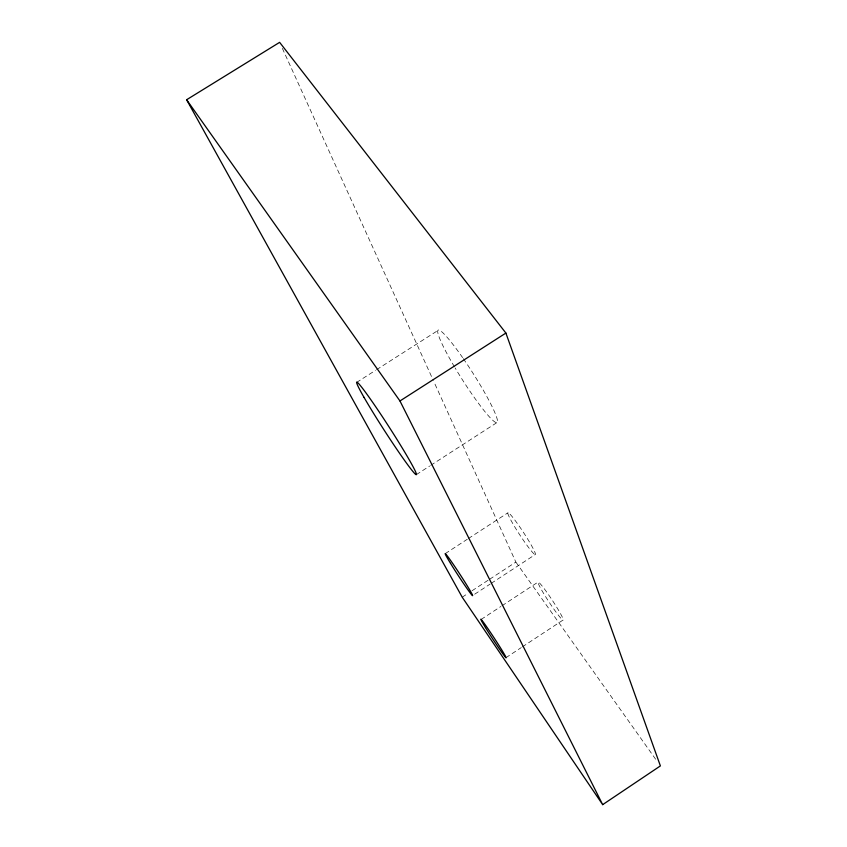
<?xml version="1.0" encoding="UTF-8"?>
<svg xmlns="http://www.w3.org/2000/svg" width="847" height="847" viewBox="0 0 847 847"><rect width="100%" height="100%" fill="white"/><g stroke="black" fill="none" stroke-linecap="round" stroke-linejoin="round"><path stroke-width="0.64" stroke-dasharray="4.24 3.18" d="M505.903 657.717L521.254 647.595M522.355 646.875L562.916 620.131A22.837 1.842 56.6 0 0 547.014 592.529A22.837 1.842 56.6 0 0 541.911 590.528A22.837 1.842 56.6 0 0 562.916 620.131M462.208 597.199L467.682 593.609M472.065 590.74L488.486 579.994M489.587 579.284L515.865 562.08L433.844 381.616M474.691 594.192L490.085 584.112M491.175 583.392L535.145 554.616A24.987 2.213 56.8 0 0 517.295 523.393A24.987 2.213 56.8 0 0 512.456 522.991A24.987 2.213 56.8 0 0 535.145 554.616M481.096 619.464L500.873 606.484M501.975 605.764L538.226 581.974M445.257 553.61L467.279 539.264M468.38 538.544L508.041 512.721M416.353 474.627L429.63 466.051M430.742 465.331L497.136 422.452M356.608 382.421L375.507 370.351M376.629 369.641L437.793 330.574M515.865 562.08L656.563 760.521M282.358 48.364L433.293 380.419M463.32 358.641A54.79 6.225 57.5 0 1 497.221 422.367A54.79 6.225 57.5 0 1 455.135 367.99M454.458 366.836A54.79 6.225 57.5 0 1 437.973 330.266A54.79 6.225 57.5 0 1 462.6 357.603"/><path stroke-width="1.27" d="M602.672 804.65L660.385 765.91L505.892 333.062L279.626 42.35L186.615 99.745L462.208 597.199L602.672 804.65L399.964 400.97L186.615 99.745M399.964 400.97L505.892 333.062M485.49 627.585A22.911 0.858 56.8 0 0 505.903 657.717A22.911 0.858 56.8 0 0 489.195 630.528A22.911 0.858 56.8 0 0 485.49 627.585M364.009 397.338A55.034 2.922 57.2 0 0 414.829 473.642A55.034 2.922 57.2 0 0 380.705 414.183A55.034 2.922 57.2 0 0 364.009 397.338M450.53 563.361A25.071 1.038 56.9 0 0 472.499 595.621A25.071 1.038 56.9 0 0 453.674 564.896A25.071 1.038 56.9 0 0 450.53 563.361"/></g></svg>
